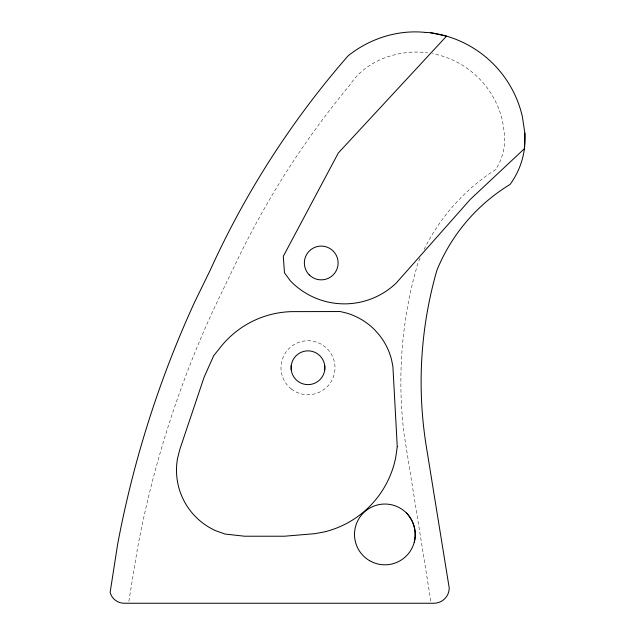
<?xml version="1.0" encoding="UTF-8"?>
<svg xmlns="http://www.w3.org/2000/svg" width="635" height="635" viewBox="0 0 635 635"><rect width="100%" height="100%" fill="white"/><g stroke="black" fill="none" stroke-linecap="round" stroke-linejoin="round"><path stroke-width="0.48" stroke-dasharray="3.17 2.38" d="M128.857 601.313L137.541 548.068A1021.739 1021.739 0 0 1 213.027 310.594L237.474 259.739A855.774 855.774 0 0 1 349.734 85.146C363.672 63.698 389.239 52.872 414.171 52.07A88.979 88.979 0 0 1 427.641 52.84M420.092 258.159L417.751 263.477L413.409 279.646A423.553 423.553 0 0 0 404.098 434.245L430.863 601.337M424.117 249.357A200.374 200.374 0 0 1 490.577 172.895L495.483 169.736L496.864 167.64A56.888 56.888 0 0 0 504.738 140.359L504.619 134.882L502.595 121.285A88.979 88.979 0 0 0 432.395 53.602M291.378 389.041A27.011 27.011 0 0 0 334.74 371.475A27.011 27.011 0 0 0 297.839 342.709A27.011 27.011 0 0 0 291.378 389.041"/><path stroke-width="0.95" d="M291.227 369.816L291.267 365.411M324.707 370.078A16.883 16.883 0 0 0 301.649 352.092A16.883 16.883 0 0 0 297.601 381.056A16.883 16.883 0 0 0 324.707 370.078L324.739 365.673M414.242 542.298C416.838 531.916 413.814 520.636 406.376 512.945M425.299 32.409L430.332 32.703L446.54 36.139L338.344 152.956L283.297 256.31L284.48 272.828L290.258 280.718A74.922 74.922 0 0 0 396.184 283.091L470.36 199.326L524.399 148.701L524.851 133.167L522.407 116.776A109.291 109.291 0 0 0 430.332 32.703M425.299 32.409C397.708 29.535 369.435 38.616 347.956 55.983A876.038 876.038 0 0 0 210.201 270.224L194.604 302.149A1041.987 1041.987 0 0 0 117.626 544.322L110.125 592.439A14.589 14.589 0 0 0 124.222 603.25L433.911 603.25A15.303 15.303 0 0 0 449.215 587.947L426.307 446.421A403.288 403.288 0 0 1 436.92 270.224A180.11 180.11 0 0 1 510.04 184.452A77.168 77.168 0 0 0 524.851 133.167M397.256 446.675L395.692 457.621A95.893 95.893 0 0 1 324.437 531.892L314.825 533.678L284.472 536.218L244.578 536.218L224.957 534.035L215.876 530.781A66.318 66.318 0 0 1 177.522 458.51L179.983 448.905L204.097 377.246L213.765 355.56L218.908 349.242A93.901 93.901 0 0 1 291.425 311.634L340.225 311.539L346.94 313.174A65.341 65.341 0 0 1 375.396 330.573L379.801 335.669A65.341 65.341 0 0 1 391.557 359.743L392.906 366.522L397.256 446.675M309.293 274.907A16.883 16.883 0 0 0 337.534 267.343A16.883 16.883 0 0 0 316.857 246.666A16.883 16.883 0 0 0 309.293 274.907M369.697 560.745A30.385 30.385 0 0 0 415.274 534.432A30.385 30.385 0 0 0 369.697 508.111A30.385 30.385 0 0 0 369.697 560.745"/></g></svg>
